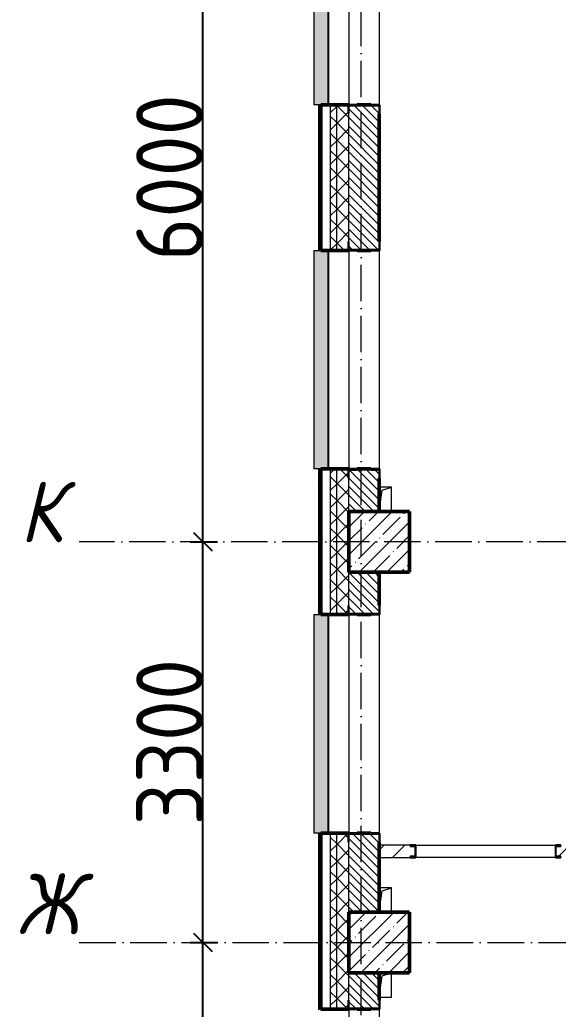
# Model space of a CAD drawing. Header units: millimetres. Extents: x -136833 to 49383, y -8033 to 344618.
# Drawn here: x -136593 to -132161, y 259428 to 267578 of the extents above; entities that cross this region are included whole.
import ezdxf

# ---------------------------------------------------------------- set-up
doc = ezdxf.new("R2010")
doc.units = ezdxf.units.MM
doc.linetypes.add('50_200_ШТРИХ_1Т_ш5_п1_п1_', pattern=[700, 500, -100, 0, -100])
for name, color, linetype, lineweight in [('A-____-____-DIMS', 7, 'Continuous', 9), ('A-GENM-____-MCUT', 7, 'Continuous', 25), ('A-GENM-____-OTLN', 7, 'Continuous', 9), ('A-GENM-____-OTLN-1', 7, 'Continuous', 25), ('A-GLAZ-____-OTLN', 7, 'Continuous', 9), ('A-WALL-____-MCUT-2', 7, 'Continuous', 50), ('A-WALL-____-MCUT-3', 7, 'Continuous', 9), ('A-WALL-____-OTLN', 7, 'Continuous', 9), ('A-WALL-____-PATT-1', 7, 'Continuous', 9), ('A-WALL-FNSH-MCUT-1', 7, 'Continuous', 9), ('I-WALL-____-OTLN', 7, 'Continuous', 9), ('S-COLS-____-MCUT', 7, 'Continuous', 50), ('S-COLS-____-OTLN', 7, 'Continuous', 9), ('S-GRID-____-IDEN', 7, 'Continuous', 9), ('S-GRID-____-OTLN-1', 7, '50_200_ШТРИХ_1Т_ш5_п1_п1_', 9)]:
    doc.layers.add(name, color=color, linetype=linetype, lineweight=lineweight)
doc.layers.add('A-GLAZ-____-OTLN-1', color=7, linetype='Continuous', lineweight=9, true_color=0xc0c0c0)
doc.styles.add('ISOCPEUR_I', font='isocpeui.ttf', dxfattribs={"width": 0.9, "height": 2.5})
doc.styles.add('ISOCPEUR_I_9', font='isocpeui.ttf', dxfattribs={"width": 0.9, "height": 250})
doc.styles.add('СПДС', font='isocpeur.ttf', dxfattribs={"width": 0.9})
doc.dimstyles.new('ISO-2_5_0_9К_БОЛЬШОЙ_ОСИ', dxfattribs={"dimscale": 304.8, "dimtxt": 248.995294, "dimasz": 0.492126, "dimexe": 0.393701, "dimexo": 0, "dimgap": 0, "dimtad": 1, "dimdec": 0, "dimzin": 0, "dimdsep": 46, "dimtxsty": 'ISOCPEUR_I_9', "dimblk1": 'OBLIQUE', "dimblk2": 'OBLIQUE', "dimsah": 1, "dimcen": 0.09, "dimdle": 0.393701, "dimazin": 0, "dimtfac": 1, "dimtdec": 4, "dimtix": 1, "dimtmove": 0, "dimatfit": 3, "dimfxl": 1, "dimtvp": 1, "dimtolj": 1, "dimtzin": 0, "dimarcsym": 2})
pattern_1 = [(45, (-131434.41, 245796.49), (-70.71068, 70.71068), []), (135, (-131434.41, 245796.49), (-70.71068, -70.71068), [])]
pattern_2 = [(135, (-131434.413, 245796.486), (-35.35534, -35.35534), [])]

# ---------------------------------------------------------------- blocks, each defined once
blk = doc.blocks.new('BSC_Колонна _Прямоугольная - 500х500-V45-АР1_План отверстий 2 этажа в осях 1-64_А-ГГ')
at = {"layer": 'S-COLS-____-OTLN'}
h = blk.add_hatch(dxfattribs=at)
h.set_pattern_fill('FP_74', color=256, style=0, pattern_type=2)
h.set_pattern_definition([(45, (2200, -17481.04), (-114.0493, 114.0493), []), (45, (2314.05, -17481.04), (-114.0493, 114.0493), [201.612, -40.322, 3.353, -36.97])])
h.paths.add_polyline_path([(-250, -250), (250, -250), (250, 250), (-250, 250)], flags=0)
at = {"layer": 'S-COLS-____-MCUT'}
for p, q in [((250, 250), (-250, 250)), ((-250, 250), (-250, -250)), ((250, -250), (250, 250)), ((-250, -250), (250, -250))]:
    blk.add_line(p, q, dxfattribs=at)
blk = doc.blocks.new('BSC_Колонна _Прямоугольная - 500х500-V100-АР1_План отверстий 2 этажа в осях 1-64_А-ГГ')
at = {"layer": 'S-COLS-____-OTLN'}
h = blk.add_hatch(dxfattribs=at)
h.set_pattern_fill('FP_129', color=256, style=0, pattern_type=2)
h.set_pattern_definition([(45, (2200, -14181.04), (-114.0493, 114.0493), []), (45, (2314.05, -14181.04), (-114.0493, 114.0493), [201.612, -40.322, 3.353, -36.97])])
h.paths.add_polyline_path([(-250, -250), (250, -250), (250, 250), (-250, 250)], flags=0)
at = {"layer": 'S-COLS-____-MCUT'}
for p, q in [((250, 250), (-250, 250)), ((-250, 250), (-250, -250)), ((250, -250), (250, 250)), ((-250, -250), (250, -250))]:
    blk.add_line(p, q, dxfattribs=at)
blk = doc.blocks.new('Фахверк_СКБ_Уголок - 250_2700-27497298-АР1_План отверстий 2 этажа в осях 1-64_А-ГГ')
at = {"layer": 'A-GENM-____-MCUT'}
for p, q in [((200, 181), (125, 181)), ((125, 181), (125, 106)), ((131, 106), (131, 175)), ((131, 175), (200, 175)), ((200, 175), (200, 181)), ((125, 106), (131, 106)), ((131, -6), (125, -6)), ((125, -6), (125, -81)), ((125, -81), (200, -81)), ((131, -75), (131, -6)), ((200, -75), (131, -75)), ((200, -81), (200, -75))]:
    blk.add_line(p, q, dxfattribs=at)
blk = doc.blocks.new('154_Стойка_СКБ_Швеллер - СМ-2180_100-28318692-АР1_План отверстий 2 этажа в осях 1-64_А-ГГ')
at = {"layer": 'A-GENM-____-MCUT'}
for p, q in [((171, 50), (125, 50)), ((125, 50), (125, -50)), ((129.5, 42.4), (171, 42.4)), ((129.5, -42.4), (129.5, 42.4)), ((171, 42.4), (171, 50)), ((125, -50), (171, -50)), ((171, -42.4), (129.5, -42.4)), ((171, -50), (171, -42.4))]:
    blk.add_line(p, q, dxfattribs=at)
blk = doc.blocks.new('AR_Отверстие прямоугольное _в плите_ - AR_Отверстие прямоугольное _в плите_-V158-АР1_План отверстий 2 этажа в осях 1-64_А-ГГ')
at = {"layer": 'A-GENM-____-OTLN'}
for p, q in [((50, 100), (-50, 100)), ((-25, 75), (50, 100)), ((50, -100), (50, 100)), ((-50, -100), (-25, 75))]:
    blk.add_line(p, q, dxfattribs=at)
blk = doc.blocks.new('AR_Отверстие прямоугольное _в плите_ - AR_Отверстие прямоугольное _в плите_-30510733-АР1_План отверстий 2 этажа в осях 1-64_А-ГГ')
at = {"layer": 'A-GENM-____-OTLN'}
for p, q in [((-25, 75), (50, 100)), ((50, -100), (50, 100)), ((-50, -100), (-25, 75)), ((-50, -100), (50, -100))]:
    blk.add_line(p, q, dxfattribs=at)
blk = doc.blocks.new('Отлив_СКБ - Отлив витража_120_НВФ-31885689-АР1_План отверстий 2 этажа в осях 1-64_А-ГГ')
at = {"layer": 'A-GLAZ-____-OTLN-1'}
for points in [[(1800, 2), (1800, 120), (0, 120), (0, 2), (1103.1, 2)], [(1103.1, 0), (1800, 0), (1800, 2), (0, 2), (0, 0)]]:
    blk.add_hatch(color=256, dxfattribs=at).paths.add_polyline_path(points, flags=0)
at = {"layer": 'A-GLAZ-____-OTLN'}
for p, q in [((0, 83), (0, 120)), ((1800, 120), (0, 120)), ((1800, 120), (1800, 83)), ((0, 2), (1800, 2)), ((1800, 0), (0, 0))]:
    blk.add_line(p, q, dxfattribs=at)
blk = doc.blocks.new('_Oblique')
at = {"color": 0, "linetype": 'ByBlock', "lineweight": -2}
blk.add_line((-0.5, -0.5), (0.5, 0.5), dxfattribs=at)
blk = doc.blocks.new('*D2088')
at = {"layer": 'A-____-____-DIMS', "color": 0, "lineweight": -2, "transparency": 16777216}
for p, q in [((280119.3, -77352.4), (280119.3, -72562.4)), ((280013.2, -72682.4), (280239.3, -72682.4)), ((280013.2, -77232.4), (280239.3, -77232.4))]:
    blk.add_line(p, q, dxfattribs=at)
at = {"layer": 'Defpoints', "color": 0, "transparency": 16777216}
for p in [(280013.2, -72682.4), (280119.3, -72682.4), (280013.2, -77232.4)]:
    blk.add_point(p, dxfattribs=at)
at = {"layer": 'A-____-____-DIMS', "color": 0, "lineweight": -2, "transparency": 16777216, "xscale": 150, "yscale": 150, "zscale": 150}
for p, rotation in [((280119.3, -72682.4), 90), ((280119.3, -77232.4), 270)]:
    blk.add_blockref('_Oblique', p, dxfattribs=dict(at, rotation=rotation))
at = {"layer": 'A-____-____-DIMS', "color": 0, "transparency": 16777216, "insert": (279845, -74957.4), "char_height": 548.64, "attachment_point": 5, "rotation": 90, "style": 'СПДС'}
blk.add_mtext('\\A1;4550', dxfattribs=at)
blk = doc.blocks.new('*D2089')
at = {"layer": 'A-____-____-DIMS', "color": 0, "lineweight": -2, "transparency": 16777216}
for p, q in [((280119.3, -72802.4), (280119.3, -69262.4)), ((280013.2, -69382.4), (280239.3, -69382.4)), ((280013.2, -72682.4), (280239.3, -72682.4))]:
    blk.add_line(p, q, dxfattribs=at)
at = {"layer": 'Defpoints', "color": 0, "transparency": 16777216}
for p in [(280013.2, -69382.4), (280119.3, -69382.4), (280013.2, -72682.4)]:
    blk.add_point(p, dxfattribs=at)
at = {"layer": 'A-____-____-DIMS', "color": 0, "lineweight": -2, "transparency": 16777216, "xscale": 150, "yscale": 150, "zscale": 150}
for p, rotation in [((280119.3, -69382.4), 90), ((280119.3, -72682.4), 270)]:
    blk.add_blockref('_Oblique', p, dxfattribs=dict(at, rotation=rotation))
at = {"layer": 'A-____-____-DIMS', "color": 0, "transparency": 16777216, "insert": (279845, -71032.4), "char_height": 548.64, "attachment_point": 5, "rotation": 90, "style": 'СПДС'}
blk.add_mtext('\\A1;3300', dxfattribs=at)
blk = doc.blocks.new('*D2090')
at = {"layer": 'A-____-____-DIMS', "color": 0, "lineweight": -2, "transparency": 16777216}
for p, q in [((280119.3, -69502.4), (280119.3, -63262.4)), ((280013.2, -63382.4), (280239.3, -63382.4)), ((280013.2, -69382.4), (280239.3, -69382.4))]:
    blk.add_line(p, q, dxfattribs=at)
at = {"layer": 'Defpoints', "color": 0, "transparency": 16777216}
for p in [(280013.2, -63382.4), (280119.3, -63382.4), (280013.2, -69382.4)]:
    blk.add_point(p, dxfattribs=at)
at = {"layer": 'A-____-____-DIMS', "color": 0, "lineweight": -2, "transparency": 16777216, "xscale": 150, "yscale": 150, "zscale": 150}
for p, rotation in [((280119.3, -63382.4), 90), ((280119.3, -69382.4), 270)]:
    blk.add_blockref('_Oblique', p, dxfattribs=dict(at, rotation=rotation))
at = {"layer": 'A-____-____-DIMS', "color": 0, "transparency": 16777216, "insert": (279845, -66382.4), "char_height": 548.64, "attachment_point": 5, "rotation": 90, "style": 'СПДС'}
blk.add_mtext('\\A1;6000', dxfattribs=at)
blk = doc.blocks.new('3эт')
at = {"layer": 'S-GRID-____-OTLN-1', "color": 251, "ltscale": 0.6, "true_color": 0x636466}
for p, q in [((281420.7, -91346.1), (281420.7, -36982.5)), ((310478.4, -69382.4), (279101.9, -69382.4)), ((279101.9, -72682.4), (310478.4, -72682.4))]:
    blk.add_line(p, q, dxfattribs=at)
at = {"layer": 'S-GRID-____-IDEN', "char_height": 500, "attachment_point": 1, "style": 'ISOCPEUR_I'}
for s, insert, width in [('\\fISOCPEUR|b0|i1|c204|p34|;\\W.9;К', (278611.9, -68885.4), 223.671), ('\\fISOCPEUR|b0|i1|c204|p34|;\\W.9;Ж', (278582.9, -72114.8), 281.392)]:
    blk.add_mtext(s, dxfattribs=dict(at, insert=insert, width=width))
at = {"layer": 'A-____-____-DIMS'}
for base, p1, p2, override, picture, middle in [((280119.3, -63382.4), (280013.2, -69382.4), (280013.2, -63382.4), {"dimtxt": 1.8, "dimpost": '<>', "dimtxsty": 'СПДС', "dimfxl": 6000}, '*D2090', (279845, -66382.4)), ((280119.3, -69382.4), (280013.2, -72682.4), (280013.2, -69382.4), {"dimtxt": 1.8, "dimpost": '<>', "dimtxsty": 'СПДС', "dimfxl": 3300}, '*D2089', (279845, -71032.4)), ((280119.3, -72682.4), (280013.2, -77232.4), (280013.2, -72682.4), {"dimtxt": 1.8, "dimpost": '<>', "dimtxsty": 'СПДС', "dimfxl": 4550}, '*D2088', (279845, -74957.4))]:
    dim = blk.add_linear_dim(base=base, p1=p1, p2=p2, angle=90, dimstyle='ISO-2_5_0_9К_БОЛЬШОЙ_ОСИ', override=override, dxfattribs=at)
    dim.commit()
    dim.dimension.update_dxf_attribs({"geometry": picture, "text_midpoint": middle})

msp = doc.modelspace()

# ---------------------------------------------------------------- hatches: boundary and pattern name
at = {"layer": 'A-WALL-____-PATT-1'}
h = msp.add_hatch(dxfattribs=at)
h.set_pattern_fill('FP_3', color=256, style=0, pattern_type=2)
h.set_pattern_definition([(45, (-131434.41, 245796.49), (-85.5366, 85.5366), []), (45, (-131377.39, 245796.49), (-85.5366, 85.5366), [])])
h.paths.add_polyline_path([(-134134.4, 255312.5), (-134114.4, 255312.5), (-134114.4, 257627.5), (-134134.4, 257627.5), (-134134.4, 256852.3)], flags=0)
h.paths.add_polyline_path([(-134114.4, 259427.5), (-134114.4, 260877.5), (-134134.4, 260877.5), (-134134.4, 259427.5)], flags=0)
h.paths.add_polyline_path([(-134114.4, 262677.5), (-134114.4, 263877.5), (-134134.4, 263877.5), (-134134.4, 262677.5)], flags=0)
h.paths.add_polyline_path([(-134134.4, 265677.5), (-134114.4, 265677.5), (-134114.4, 266877.5), (-134134.4, 266877.5)], flags=0)
h.paths.add_polyline_path([(-134114.4, 268677.5), (-134114.4, 269877.5), (-134134.4, 269877.5), (-134134.4, 268677.5)], flags=0)
h.paths.add_polyline_path([(-134114.4, 271677.5), (-134114.4, 272602.5), (-134134.4, 272602.5), (-134134.4, 271677.5)], flags=0)
h = msp.add_hatch(dxfattribs=at)
h.set_pattern_fill('FP_1', color=256, style=0, pattern_type=2)
h.set_pattern_definition(pattern_1)
h.paths.add_polyline_path([(-133984.4, 255312.5), (-133984.4, 257627.5), (-134034.4, 257627.5), (-134034.4, 255312.5)], flags=0)
h.paths.add_polyline_path([(-133984.4, 259427.5), (-133984.4, 260877.5), (-134034.4, 260877.5), (-134034.4, 259427.5)], flags=0)
h.paths.add_polyline_path([(-133984.4, 262677.5), (-133984.4, 263877.5), (-134034.4, 263877.5), (-134034.4, 262677.5)], flags=0)
h.paths.add_polyline_path([(-134034.4, 265677.5), (-133984.4, 265677.5), (-133984.4, 266877.5), (-134034.4, 266877.5)], flags=0)
h.paths.add_polyline_path([(-133984.4, 268677.5), (-133984.4, 269877.5), (-134034.4, 269877.5), (-134034.4, 268677.5)], flags=0)
h.paths.add_polyline_path([(-133984.4, 271677.5), (-133984.4, 272527.5), (-134034.4, 272527.5), (-134034.4, 271677.5)], flags=0)
h = msp.add_hatch(dxfattribs=at)
h.set_pattern_fill('FP_1', color=256, style=0, pattern_type=2)
h.set_pattern_definition(pattern_1)
h.paths.add_polyline_path([(-133984.4, 255312.5), (-133884.4, 255312.5), (-133884.4, 257552.5), (-133890.4, 257552.5), (-133890.4, 257627.5), (-133984.4, 257627.5), (-133984.4, 255327.5)], flags=0)
h.paths.add_polyline_path([(-133890.4, 259427.5), (-133890.4, 259502.5), (-133884.4, 259502.5), (-133884.4, 260802.5), (-133890.4, 260802.5), (-133890.4, 260877.5), (-133984.4, 260877.5), (-133984.4, 259427.5)], flags=0)
h.paths.add_polyline_path([(-133890.4, 262677.5), (-133890.4, 262752.5), (-133884.4, 262752.5), (-133884.4, 263802.5), (-133890.4, 263802.5), (-133890.4, 263877.5), (-133984.4, 263877.5), (-133984.4, 262677.5)], flags=0)
h.paths.add_polyline_path([(-133984.4, 265677.5), (-133890.4, 265677.5), (-133890.4, 265752.5), (-133884.4, 265752.5), (-133884.4, 266802.5), (-133890.4, 266802.5), (-133890.4, 266877.5), (-133984.4, 266877.5), (-133984.4, 265683.5)], flags=0)
h.paths.add_polyline_path([(-133890.4, 268677.5), (-133890.4, 268752.5), (-133884.4, 268752.5), (-133884.4, 269802.5), (-133890.4, 269802.5), (-133890.4, 269877.5), (-133984.4, 269877.5), (-133984.4, 268677.5)], flags=0)
h.paths.add_polyline_path([(-133984.4, 271677.5), (-133890.4, 271677.5), (-133890.4, 271752.5), (-133884.4, 271752.5), (-133884.4, 272527.5), (-133984.4, 272527.5), (-133984.4, 271683.5)], flags=0)
h = msp.add_hatch(dxfattribs=at)
h.set_pattern_fill('FP_6', color=256, style=0, pattern_type=2)
h.set_pattern_definition(pattern_2)
h.paths.add_polyline_path([(-133884.4, 263527.5), (-133634.4, 263527.5), (-133634.4, 263871.5), (-133703.4, 263871.5), (-133703.4, 263877.5), (-133815.4, 263877.5), (-133815.4, 263871.5), (-133884.4, 263871.5), (-133884.4, 263732.3)], flags=0)
h.paths.add_polyline_path([(-133703.4, 265677.5), (-133703.4, 265683.5), (-133634.4, 265683.5), (-133634.4, 266871.5), (-133703.4, 266871.5), (-133703.4, 266877.5), (-133815.4, 266877.5), (-133815.4, 266871.5), (-133884.4, 266871.5), (-133884.4, 265683.5), (-133815.4, 265683.5), (-133815.4, 265677.5)], flags=0)
h.paths.add_polyline_path([(-133703.4, 268677.5), (-133703.4, 268683.5), (-133634.4, 268683.5), (-133634.4, 269027.5), (-133884.4, 269027.5), (-133884.4, 268683.5), (-133815.4, 268683.5), (-133815.4, 268677.5)], flags=0)
h = msp.add_hatch(dxfattribs=at)
h.set_pattern_fill('FP_6', color=256, style=0, pattern_type=2)
h.set_pattern_definition(pattern_2)
h.paths.add_polyline_path([(-133884.4, 260227.5), (-133634.4, 260227.5), (-133634.4, 260871.5), (-133703.4, 260871.5), (-133703.4, 260877.5), (-133815.4, 260877.5), (-133815.4, 260871.5), (-133884.4, 260871.5), (-133884.4, 260292.3)], flags=0)
h.paths.add_polyline_path([(-133703.4, 262677.5), (-133703.4, 262683.5), (-133634.4, 262683.5), (-133634.4, 263027.5), (-133884.4, 263027.5), (-133884.4, 262683.5), (-133815.4, 262683.5), (-133815.4, 262677.5)], flags=0)
h = msp.add_hatch(dxfattribs=at)
h.set_pattern_fill('FP_4', color=256, style=0, pattern_type=2)
h.set_pattern_definition([(45, (-131434.41, 245796.49), (-84.8528, 84.8528), [])])
h.paths.add_polyline_path([(-126634.4, 260677.5), (-126634.4, 260777.5), (-129534.4, 260777.5), (-129534.4, 260677.5), (-127913.2, 260677.5)], flags=0)
h.paths.add_polyline_path([(-129584.4, 260677.5), (-129584.4, 260680.5), (-129537.4, 260680.5), (-129537.4, 260774.5), (-129584.4, 260774.5), (-129584.4, 260777.5), (-132138.4, 260776.7), (-132138.4, 260769.9), (-132179.9, 260769.9), (-132179.9, 260685.1), (-132138.4, 260685.1), (-132138.4, 260677.5), (-131448.1, 260677.5)], flags=0)
h.paths.add_polyline_path([(-133634.4, 260677.5), (-133380.4, 260677.5), (-133380.4, 260685.1), (-133338.9, 260685.1), (-133338.9, 260769.9), (-133380.4, 260769.9), (-133380.4, 260777.5), (-133634.4, 260777.5), (-133634.4, 260685.1)], flags=0)
h = msp.add_hatch(dxfattribs=at)
h.set_pattern_fill('FP_6', color=256, style=0, pattern_type=2)
h.set_pattern_definition(pattern_2)
h.paths.add_polyline_path([(-133884.4, 255827.5), (-133634.4, 255827.5), (-133635.2, 257621.5), (-133703.4, 257621.5), (-133703.4, 257627.5), (-133815.4, 257627.5), (-133815.4, 257621.5), (-133884.4, 257621.5), (-133884.4, 256852.3)], flags=0)
h.paths.add_polyline_path([(-133703.4, 259427.5), (-133703.4, 259433.5), (-133634.4, 259433.5), (-133634.4, 259727.5), (-133884.4, 259727.5), (-133884.4, 259433.5), (-133815.4, 259433.5), (-133815.4, 259427.5)], flags=0)

# ---------------------------------------------------------------- linework, layer by layer
at = {"layer": 'A-WALL-____-MCUT-2'}
for p, q in [((-133890.4, 266877.5), (-134114.4, 266877.5)), ((-134114.4, 266877.5), (-134114.4, 265677.5)), ((-133703.4, 266877.5), (-133815.4, 266877.5)), ((-133634.4, 265752.5), (-133634.4, 266802.5)), ((-134114.4, 265677.5), (-133890.4, 265677.5)), ((-133815.4, 265677.5), (-133703.4, 265677.5)), ((-133890.4, 263877.5), (-134114.4, 263877.5)), ((-134114.4, 263877.5), (-134114.4, 262677.5)), ((-133703.4, 263877.5), (-133815.4, 263877.5)), ((-133634.4, 263527.5), (-133634.4, 263802.5)), ((-133634.4, 262752.5), (-133634.4, 263027.5)), ((-134114.4, 262677.5), (-133890.4, 262677.5)), ((-133815.4, 262677.5), (-133703.4, 262677.5)), ((-133890.4, 260877.5), (-134114.4, 260877.5)), ((-134114.4, 260877.5), (-134114.4, 259427.5)), ((-133703.4, 260877.5), (-133815.4, 260877.5)), ((-133634.4, 260227.5), (-133634.4, 260802.5)), ((-133634.4, 259502.5), (-133634.4, 259727.5)), ((-134114.4, 259427.5), (-133890.4, 259427.5)), ((-133815.4, 259427.5), (-133703.4, 259427.5))]:
    msp.add_line(p, q, dxfattribs=at)
at = {"layer": 'A-WALL-____-MCUT-3'}
for p, q in [((-134034.4, 265677.5), (-134034.4, 266877.5)), ((-133984.4, 265677.5), (-133984.4, 266877.5)), ((-133884.4, 265752.5), (-133884.4, 266802.5)), ((-134034.4, 262677.5), (-134034.4, 263877.5)), ((-133984.4, 262677.5), (-133984.4, 263877.5)), ((-133884.4, 263527.5), (-133884.4, 263802.5)), ((-133884.4, 262752.5), (-133884.4, 263027.5)), ((-134034.4, 259427.5), (-134034.4, 260877.5)), ((-133984.4, 259427.5), (-133984.4, 260877.5)), ((-133884.4, 260227.5), (-133884.4, 260802.5)), ((-133884.4, 259502.5), (-133884.4, 259727.5))]:
    msp.add_line(p, q, dxfattribs=at)
at = {"layer": 'A-WALL-____-OTLN'}
for p, q in [((-133884.4, 268677.5), (-133884.4, 266877.5)), ((-133634.4, 268677.5), (-133634.4, 266877.5)), ((-133884.4, 265677.5), (-133884.4, 263877.5)), ((-133634.4, 265677.5), (-133634.4, 263877.5)), ((-133884.4, 262677.5), (-133884.4, 260877.5)), ((-133634.4, 262677.5), (-133634.4, 260877.5)), ((-133884.4, 259427.5), (-133884.4, 257627.5)), ((-133634.4, 259427.5), (-133634.4, 257627.5))]:
    msp.add_line(p, q, dxfattribs=at)
at = {"layer": 'A-WALL-FNSH-MCUT-1'}
for p, q in [((-134134.4, 266877.5), (-134134.4, 265677.5)), ((-134114.4, 266877.5), (-134134.4, 266877.5)), ((-134134.4, 265677.5), (-134114.4, 265677.5)), ((-134134.4, 263877.5), (-134134.4, 262677.5)), ((-134114.4, 263877.5), (-134134.4, 263877.5)), ((-134134.4, 262677.5), (-134114.4, 262677.5)), ((-134134.4, 260877.5), (-134134.4, 259427.5)), ((-134114.4, 260877.5), (-134134.4, 260877.5)), ((-133380.4, 260777.5), (-133634.4, 260777.5)), ((-133634.4, 260677.5), (-133380.4, 260677.5)), ((-134134.4, 259427.5), (-134114.4, 259427.5))]:
    msp.add_line(p, q, dxfattribs=at)
at = {"layer": 'I-WALL-____-OTLN'}
for p, q in [((-133334.4, 260777.5), (-132184.4, 260777.5)), ((-132184.4, 260677.5), (-133334.4, 260677.5))]:
    msp.add_line(p, q, dxfattribs=at)

# ---------------------------------------------------------------- block references
msp.add_blockref('3эт', (-415205.1, 332659.9))
at = {"layer": 'A-GENM-____-OTLN'}
for name, p in [('AR_Отверстие прямоугольное _в плите_ - AR_Отверстие прямоугольное _в плите_-V158-АР1_План отверстий 2 этажа в осях 1-64_А-ГГ', (-133584.4, 263627.5)), ('AR_Отверстие прямоугольное _в плите_ - AR_Отверстие прямоугольное _в плите_-V158-АР1_План отверстий 2 этажа в осях 1-64_А-ГГ', (-133584.4, 260327.5)), ('AR_Отверстие прямоугольное _в плите_ - AR_Отверстие прямоугольное _в плите_-30510733-АР1_План отверстий 2 этажа в осях 1-64_А-ГГ', (-133584.4, 259627.5))]:
    msp.add_blockref(name, p, dxfattribs=at)
at = {"layer": 'A-GENM-____-OTLN-1'}
for name, p, rotation in [('Фахверк_СКБ_Уголок - 250_2700-27497298-АР1_План отверстий 2 этажа в осях 1-64_А-ГГ', (-133809.4, 267002.5), 269.9999999999999), ('Фахверк_СКБ_Уголок - 250_2700-27497298-АР1_План отверстий 2 этажа в осях 1-64_А-ГГ', (-133709.4, 265552.5), 89.99999999999991), ('Фахверк_СКБ_Уголок - 250_2700-27497298-АР1_План отверстий 2 этажа в осях 1-64_А-ГГ', (-133809.4, 264002.5), 269.9999999999999), ('Фахверк_СКБ_Уголок - 250_2700-27497298-АР1_План отверстий 2 этажа в осях 1-64_А-ГГ', (-133709.4, 262552.5), 89.99999999999991), ('Фахверк_СКБ_Уголок - 250_2700-27497298-АР1_План отверстий 2 этажа в осях 1-64_А-ГГ', (-133809.4, 261002.5), 269.9999999999999), ('154_Стойка_СКБ_Швеллер - СМ-2180_100-28318692-АР1_План отверстий 2 этажа в осях 1-64_А-ГГ', (-133209.4, 260727.5), 180), ('Фахверк_СКБ_Уголок - 250_2700-27497298-АР1_План отверстий 2 этажа в осях 1-64_А-ГГ', (-133709.4, 259302.5), 89.99999999999991)]:
    msp.add_blockref(name, p, dxfattribs=dict(at, rotation=rotation))
msp.add_blockref('154_Стойка_СКБ_Швеллер - СМ-2180_100-28318692-АР1_План отверстий 2 этажа в осях 1-64_А-ГГ', (-132309.4, 260727.5), dxfattribs=at)
at = {"layer": 'A-GLAZ-____-OTLN', "rotation": 90}
for p in [(-134051.4, 266877.5), (-134051.4, 263877.5), (-134051.4, 260877.5)]:
    msp.add_blockref('Отлив_СКБ - Отлив витража_120_НВФ-31885689-АР1_План отверстий 2 этажа в осях 1-64_А-ГГ', p, dxfattribs=at)
at = {"layer": 'S-COLS-____-OTLN'}
for name, p in [('BSC_Колонна _Прямоугольная - 500х500-V45-АР1_План отверстий 2 этажа в осях 1-64_А-ГГ', (-133634.4, 263277.5)), ('BSC_Колонна _Прямоугольная - 500х500-V100-АР1_План отверстий 2 этажа в осях 1-64_А-ГГ', (-133634.4, 259977.5))]:
    msp.add_blockref(name, p, dxfattribs=at)

doc.saveas('drawing.dxf')
